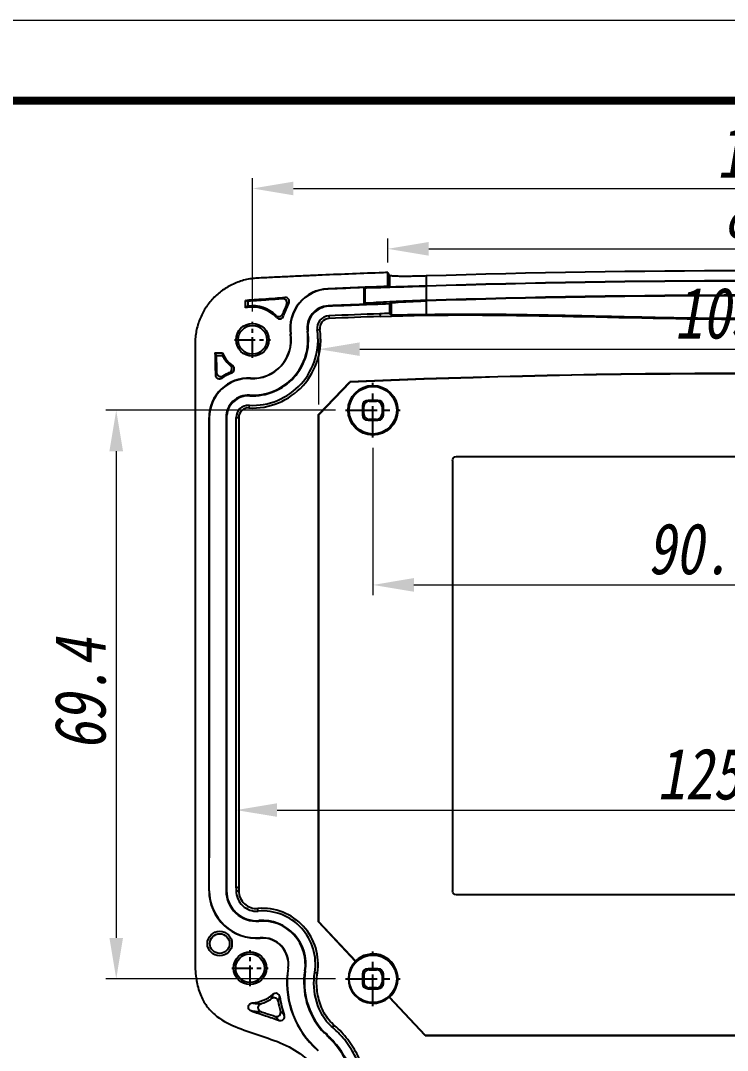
# Model space of a CAD drawing. Header units: millimetres. Extents: x 4697 to 5264, y 321 to 714.
# Drawn here: x 5091.3 to 5177.6, y 588.6 to 714.3 of the extents above; entities that cross this region are included whole.
import ezdxf
from ezdxf.enums import TextEntityAlignment as Align

# ---------------------------------------------------------------- set-up
doc = ezdxf.new("R2010")
doc.units = ezdxf.units.MM
doc.linetypes.add('CENTER', pattern=[50.8, 31.75, -6.35, 6.35, -6.35])
doc.layers.add('06___PRT_ALL_SURFS', color=7, linetype='Continuous')
doc.layers.add('dim', color=82, linetype='Continuous', lineweight=9)
doc.layers.add('from', color=7, linetype='Continuous', lineweight=13)
doc.styles.add('wuwei', font='SimSun.ttf', dxfattribs={"width": 0.8, "oblique": 10})
doc.styles.add('宋体', font='SimSun.ttf')
doc.dimstyles.new('wuwei', dxfattribs={"dimscale": 2.5, "dimtxt": 2.5, "dimasz": 1.5, "dimexe": 0.3, "dimexo": 0.3, "dimgap": 0.5, "dimtad": 1, "dimdsep": 46, "dimtxsty": 'wuwei', "dimcen": 0, "dimclrd": 42, "dimclre": 82, "dimclrt": 82, "dimazin": 2, "dimtfac": 1, "dimtofl": 0, "dimtmove": 0, "dimatfit": 3, "dimfxl": 0, "dimlwd": 5, "dimlwe": 5, "dimarcsym": 0})

# ---------------------------------------------------------------- blocks, each defined once
blk = doc.blocks.new('*D29')
at = {"layer": 'Defpoints', "color": 0}
for p in [(5239.61, 693.79), (5119.61, 677.51), (5239.61, 677.51)]:
    blk.add_point(p, dxfattribs=at)
at = {"layer": 'dim', "color": 82, "lineweight": 5}
for p, q in [((5119.61, 678.76), (5119.61, 695.04)), ((5239.61, 678.76), (5239.61, 695.04))]:
    blk.add_line(p, q, dxfattribs=at)
at = {"layer": 'dim', "color": 42, "lineweight": 5}
blk.add_line((5124.61, 693.79), (5234.61, 693.79), dxfattribs=at)
at = {"layer": 'dim', "color": 42}
for points in [[(5124.61, 694.62), (5124.61, 692.95), (5119.61, 693.79)], [(5234.61, 694.62), (5234.61, 692.95), (5239.61, 693.79)]]:
    blk.add_solid(points, dxfattribs=at)
at = {"layer": 'dim', "color": 82, "insert": (5181.39, 698.16), "char_height": 6.25, "attachment_point": 5, "style": 'wuwei'}
blk.add_mtext('120', dxfattribs=at)
blk = doc.blocks.new('*D27')
at = {"layer": 'Defpoints', "color": 0}
for p in [(5231.51, 674.17), (5127.7, 666.15), (5231.51, 666.15)]:
    blk.add_point(p, dxfattribs=at)
at = {"layer": 'dim', "color": 82, "lineweight": 5}
for p, q in [((5127.7, 667.4), (5127.7, 675.42)), ((5231.51, 667.4), (5231.51, 675.42))]:
    blk.add_line(p, q, dxfattribs=at)
at = {"layer": 'dim', "color": 42, "lineweight": 5}
blk.add_line((5132.7, 674.17), (5226.51, 674.17), dxfattribs=at)
at = {"layer": 'dim', "color": 42}
for points in [[(5132.7, 675), (5132.7, 673.34), (5127.7, 674.17)], [(5226.51, 675), (5226.51, 673.34), (5231.51, 674.17)]]:
    blk.add_solid(points, dxfattribs=at)
at = {"layer": 'dim', "color": 82, "insert": (5179.61, 678.54), "char_height": 6.25, "attachment_point": 5, "style": 'wuwei'}
blk.add_mtext('103.8', dxfattribs=at)
blk = doc.blocks.new('*D26')
at = {"layer": 'Defpoints', "color": 0}
for p in [(5223.1, 686.42), (5136.11, 683.52), (5223.1, 683.52)]:
    blk.add_point(p, dxfattribs=at)
at = {"layer": 'dim', "color": 82, "lineweight": 5}
for p, q in [((5136.11, 684.77), (5136.11, 687.66)), ((5223.1, 684.77), (5223.1, 687.66))]:
    blk.add_line(p, q, dxfattribs=at)
at = {"layer": 'dim', "color": 42, "lineweight": 5}
blk.add_line((5141.11, 686.42), (5218.1, 686.42), dxfattribs=at)
at = {"layer": 'dim', "color": 42}
for points in [[(5141.11, 687.25), (5141.11, 685.58), (5136.11, 686.42)], [(5218.1, 687.25), (5218.1, 685.58), (5223.1, 686.42)]]:
    blk.add_solid(points, dxfattribs=at)
at = {"layer": 'dim', "color": 82, "insert": (5180.61, 690.79), "char_height": 6.25, "attachment_point": 5, "style": 'wuwei'}
blk.add_mtext('87', dxfattribs=at)
blk = doc.blocks.new('*D25')
at = {"layer": 'Defpoints', "color": 0}
for p in [(5134.31, 663.38), (5224.91, 663.38), (5224.91, 645.39)]:
    blk.add_point(p, dxfattribs=at)
at = {"layer": 'dim', "color": 82, "lineweight": 5}
for p, q in [((5134.31, 662.13), (5134.31, 644.14)), ((5224.91, 662.13), (5224.91, 644.14))]:
    blk.add_line(p, q, dxfattribs=at)
at = {"layer": 'dim', "color": 42, "lineweight": 5}
blk.add_line((5139.31, 645.39), (5219.91, 645.39), dxfattribs=at)
at = {"layer": 'dim', "color": 42}
for points in [[(5139.31, 646.23), (5139.31, 644.56), (5134.31, 645.39)], [(5219.91, 646.23), (5219.91, 644.56), (5224.91, 645.39)]]:
    blk.add_solid(points, dxfattribs=at)
at = {"layer": 'dim', "color": 82, "insert": (5174.6, 649.77), "char_height": 6.25, "attachment_point": 5, "style": 'wuwei'}
blk.add_mtext('90.6', dxfattribs=at)
blk = doc.blocks.new('*D24')
at = {"layer": 'Defpoints', "color": 0}
for p in [(5130.97, 666.71), (5102.98, 597.31), (5130.97, 597.31)]:
    blk.add_point(p, dxfattribs=at)
at = {"layer": 'dim', "color": 82, "lineweight": 5}
for p, q in [((5129.72, 666.71), (5101.73, 666.71)), ((5129.72, 597.31), (5101.73, 597.31))]:
    blk.add_line(p, q, dxfattribs=at)
at = {"layer": 'dim', "color": 42, "lineweight": 5}
blk.add_line((5102.98, 661.71), (5102.98, 602.31), dxfattribs=at)
at = {"layer": 'dim', "color": 42}
for points in [[(5102.15, 661.71), (5103.81, 661.71), (5102.98, 666.71)], [(5102.15, 602.31), (5103.81, 602.31), (5102.98, 597.31)]]:
    blk.add_solid(points, dxfattribs=at)
at = {"layer": 'dim', "color": 82, "insert": (5098.61, 632.01), "char_height": 6.25, "attachment_point": 5, "rotation": 90, "style": 'wuwei'}
blk.add_mtext('69.4', dxfattribs=at)
blk = doc.blocks.new('*D40')
at = {"layer": 'Defpoints', "color": 0}
for p in [(5242.83, 617.91), (5242.83, 612.08), (5117.61, 608.4)]:
    blk.add_point(p, dxfattribs=at)
at = {"layer": 'dim', "color": 82, "lineweight": 5}
for p, q in [((5117.61, 609.65), (5117.61, 619.16)), ((5242.83, 613.33), (5242.83, 619.16))]:
    blk.add_line(p, q, dxfattribs=at)
at = {"layer": 'dim', "color": 42, "lineweight": 5}
blk.add_line((5122.61, 617.91), (5237.83, 617.91), dxfattribs=at)
at = {"layer": 'dim', "color": 42}
for points in [[(5122.61, 618.74), (5122.61, 617.08), (5117.61, 617.91)], [(5237.83, 618.74), (5237.83, 617.08), (5242.83, 617.91)]]:
    blk.add_solid(points, dxfattribs=at)
at = {"layer": 'dim', "color": 82, "insert": (5179.19, 622.28), "char_height": 6.25, "attachment_point": 5, "style": 'wuwei'}
blk.add_mtext('125.23', dxfattribs=at)
blk = doc.blocks.new('TK-D')
at = {"layer": 'from'}
blk.add_lwpolyline([(-594.5, -413.12), (594.5, -413.12), (594.5, 413.12), (-594.5, 413.12)], close=True, dxfattribs=at)
at = {"layer": 'from', "const_width": 2.05}
blk.add_lwpolyline([(-574.01, -392.63), (-574.01, 392.63), (574.01, 392.63), (574.01, -392.63), (-574.01, -392.63)], dxfattribs=at)
at = {"layer": 'from', "color": 6, "style": '宋体', "width": 0.7}
blk.add_attdef('70001', text='', height=8.32, dxfattribs=at).set_placement((430.84, -344.43), align=Align.MIDDLE)

msp = doc.modelspace()

# ---------------------------------------------------------------- linework, layer by layer
at = {"color": 7, "linetype": 'Continuous'}
for p, q in [((5136.318, 683.153), (5136.106, 683.523)), ((5136.106, 681.821), (5136.106, 683.523)), ((5136.318, 683.153), (5136.318, 681.758)), ((5140.817, 683.103), (5140.817, 681.874)), ((5136.318, 681.758), (5136.106, 681.821)), ((5118.741, 679.217), (5118.741, 680.112)), ((5119.038, 680.008), (5119.038, 679.421)), ((5115.026, 673.706), (5115.941, 673.706)), ((5115.026, 673.706), (5115.18, 673.41)), ((5115.18, 673.41), (5115.919, 673.41)), ((5127.665, 666.188), (5131.494, 670.184)), ((5131.532, 670.147), (5127.704, 666.152)), ((5131.532, 670.147), (5131.494, 670.184)), ((5133.72, 667.962), (5134.891, 667.962)), ((5133.861, 667.82), (5133.72, 667.962)), ((5133.861, 667.82), (5134.749, 667.82)), ((5134.749, 667.82), (5134.891, 667.962)), ((5133.197, 667.156), (5133.055, 667.297)), ((5133.055, 666.126), (5133.055, 667.297)), ((5133.197, 666.267), (5133.055, 666.126)), ((5133.197, 666.267), (5133.197, 667.156)), ((5135.414, 667.156), (5135.555, 667.297)), ((5135.414, 667.156), (5135.414, 666.267)), ((5135.414, 666.267), (5135.555, 666.126)), ((5135.555, 667.297), (5135.555, 666.126)), ((5127.704, 666.152), (5127.665, 666.188)), ((5127.665, 604.268), (5127.665, 666.188)), ((5127.704, 604.283), (5127.704, 666.152)), ((5133.861, 665.603), (5133.72, 665.462)), ((5134.891, 665.462), (5133.72, 665.462)), ((5134.749, 665.603), (5133.861, 665.603)), ((5134.749, 665.603), (5134.891, 665.462)), ((5144.005, 660.562), (5144.005, 608.061)), ((5144.505, 661.062), (5214.706, 661.062)), ((5114.336, 612.142), (5114.306, 612.108)), ((5114.306, 608.067), (5114.306, 612.061)), ((5114.336, 608.067), (5114.336, 612.091)), ((5117.929, 608.504), (5117.929, 608.066)), ((5114.336, 608.067), (5114.306, 608.067)), ((5116.38, 608.066), (5116.441, 608.066)), ((5117.606, 608.399), (5117.606, 608.061)), ((5117.606, 608.066), (5117.929, 608.066)), ((5214.706, 607.562), (5144.505, 607.562)), ((5120.3, 605.575), (5120.275, 605.896)), ((5120.396, 604.352), (5120.391, 604.413)), ((5127.665, 604.268), (5127.704, 604.283)), ((5132.195, 599.436), (5127.665, 604.268)), ((5127.704, 604.283), (5132.196, 599.491)), ((5120.555, 602.315), (5120.557, 602.285)), ((5123.977, 598.6), (5123.947, 598.605)), ((5132.196, 599.491), (5132.195, 599.436)), ((5133.72, 598.562), (5134.891, 598.562)), ((5133.72, 598.562), (5133.861, 598.42)), ((5133.861, 598.42), (5134.749, 598.42)), ((5134.749, 598.42), (5134.891, 598.562)), ((5125.995, 598.275), (5126.055, 598.265)), ((5127.205, 598.08), (5127.524, 598.028)), ((5133.055, 597.897), (5133.197, 597.756)), ((5133.055, 596.726), (5133.055, 597.897)), ((5133.197, 597.756), (5133.197, 596.867)), ((5135.414, 597.756), (5135.555, 597.897)), ((5135.414, 597.756), (5135.414, 596.867)), ((5135.555, 597.897), (5135.555, 596.726)), ((5133.055, 596.726), (5133.197, 596.867)), ((5133.72, 596.062), (5133.861, 596.203)), ((5134.891, 596.062), (5133.72, 596.062)), ((5134.749, 596.203), (5133.861, 596.203)), ((5134.749, 596.203), (5134.891, 596.062)), ((5135.414, 596.867), (5135.555, 596.726)), ((5136.288, 595.068), (5136.343, 595.066)), ((5140.662, 590.403), (5136.288, 595.068)), ((5136.343, 595.066), (5140.678, 590.441)), ((5128.039, 591.048), (5128.124, 591.043)), ((5129.261, 591.498), (5129.649, 591.588)), ((5140.662, 590.403), (5140.678, 590.441)), ((5140.662, 590.403), (5218.548, 590.403)), ((5140.678, 590.441), (5218.532, 590.441)), ((5127.041, 589.122), (5127.02, 589.101)), ((5127.634, 588.511), (5127.02, 589.101)), ((5127.662, 588.526), (5127.041, 589.122))]:
    msp.add_line(p, q, dxfattribs=at)
at = {"color": 1, "linetype": 'CENTER', "ltscale": 0.121309}
for p, q in [((5134.305, 663.376), (5134.305, 670.048)), ((5130.969, 666.712), (5137.641, 666.712)), ((5134.305, 593.976), (5134.305, 600.648)), ((5130.969, 597.312), (5137.641, 597.312))]:
    msp.add_line(p, q, dxfattribs=at)
at = {"color": 7, "linetype": 'Continuous'}
for points in [[(5133.055, 667.297), (5133.106, 667.552), (5133.25, 667.767), (5133.465, 667.911), (5133.72, 667.962)], [(5133.861, 667.82), (5133.606, 667.77), (5133.391, 667.626), (5133.247, 667.411), (5133.197, 667.156)], [(5135.414, 667.156), (5135.363, 667.411), (5135.219, 667.626), (5135.004, 667.77), (5134.749, 667.82)], [(5134.891, 667.962), (5135.145, 667.911), (5135.361, 667.767), (5135.505, 667.552), (5135.555, 667.297)], [(5133.197, 666.267), (5133.247, 666.013), (5133.391, 665.798), (5133.606, 665.654), (5133.861, 665.603)], [(5134.749, 665.603), (5135.004, 665.654), (5135.219, 665.798), (5135.363, 666.013), (5135.414, 666.267)], [(5133.72, 665.462), (5133.465, 665.512), (5133.25, 665.656), (5133.106, 665.872), (5133.055, 666.126)], [(5135.555, 666.126), (5135.505, 665.872), (5135.361, 665.656), (5135.145, 665.512), (5134.891, 665.462)], [(5144.005, 660.562), (5144.043, 660.754), (5144.151, 660.916), (5144.313, 661.024), (5144.505, 661.062)], [(5144.505, 607.562), (5144.313, 607.6), (5144.151, 607.708), (5144.043, 607.87), (5144.005, 608.061)], [(5133.055, 597.897), (5133.106, 598.152), (5133.25, 598.367), (5133.465, 598.511), (5133.72, 598.562)], [(5133.861, 598.42), (5133.606, 598.37), (5133.391, 598.226), (5133.247, 598.011), (5133.197, 597.756)], [(5135.414, 597.756), (5135.363, 598.011), (5135.219, 598.226), (5135.004, 598.37), (5134.749, 598.42)], [(5134.891, 598.562), (5135.145, 598.511), (5135.361, 598.367), (5135.505, 598.152), (5135.555, 597.897)], [(5133.72, 596.062), (5133.465, 596.112), (5133.25, 596.256), (5133.106, 596.472), (5133.055, 596.726)], [(5133.197, 596.867), (5133.247, 596.613), (5133.391, 596.398), (5133.606, 596.254), (5133.861, 596.203)], [(5134.749, 596.203), (5135.004, 596.254), (5135.219, 596.398), (5135.363, 596.613), (5135.414, 596.867)], [(5135.555, 596.726), (5135.505, 596.472), (5135.361, 596.256), (5135.145, 596.112), (5134.891, 596.062)]]:
    msp.add_lwpolyline(points, dxfattribs=at)
for centre, radius in [((5134.305, 666.712), 3.033), ((5134.305, 666.712), 2.9), ((5115.605, 601.612), 1.5), ((5115.605, 601.612), 1.203), ((5134.305, 597.312), 2.9)]:
    msp.add_circle(centre, radius, dxfattribs=at)
for centre, radius, start, end in [((5179.605, -515.69), 1199.42, 88.146769, 91.853231), ((5180.24, -531.947), 1214.571, 92.082446, 92.427638), ((5179.603, -515.878), 1198.354, 88.145004, 91.854996), ((5179.608, -515.878), 1198.38, 88.145045, 91.854955), ((5131.073, 668.187), 14.404, 121.43049, 122.67914), ((5123.33, 679.813), 0.5, 331.50946, 93.86059), ((5123.596, 679.979), 0.5, 329.02917, 93.84716), ((5179.605, -515.756), 1196.447, 88.14214, 91.85786), ((5179.606, -515.756), 1196.502, 88.142227, 91.857773), ((5119.605, 675.312), 4, 42.71946, 102.47065), ((5119.605, 675.312), 4.148, 45.91048, 97.85612), ((5128.983, 676.744), 5.933, 151.5078, 162.76109), ((5128.989, 676.741), 5.791, 149.02228, 165.04878), ((5130.727, 667.854), 13.63, 119.45791, 120.69763), ((5122.839, 678.65), 0.5, 225.90757, 342.75404), ((5085.615, 670.889), 37.612, 10.93772, 11.35061), ((5122.911, 678.364), 0.5, 222.71569, 345.0381), ((5093.085, 669.588), 31.519, 15.92351, 16.42834), ((6016.732, 691.946), 901.891, 181.158833, 181.328452), ((5119.605, 675.312), 4.148, 207.29005, 229.70873), ((5119.605, 675.312), 4, 203.6605, 232.89989), ((5128.091, 664.3), 14.649, 151.42854, 152.61685), ((5115.726, 671.316), 0.5, 181.25347, 301.62354), ((5119.098, 665.84), 5.931, 112.85921, 121.62219), ((5116.599, 671.766), 0.5, 292.86357, 49.71166), ((5122.694, 702.205), 31.458, 259.18877, 259.69459), ((5120.683, 709.606), 37.646, 264.26772, 264.68026), ((5116.891, 671.723), 0.5, 290.57876, 52.90366), ((5115.583, 671.048), 0.5, 181.24578, 304.00473), ((5119.1, 665.835), 5.788, 110.56987, 124.00824), ((5128.369, 664.709), 13.839, 153.4692, 154.65297), ((5179.605, -455.688), 1126.9, 87.553096, 92.446904), ((5179.605, -455.688), 1126.862, 87.554974, 92.445026), ((5121.107, 612.108), 6.802, 179.99615, 180.39515), ((5121.188, 612.138), 6.852, 179.96771, 180.39228), ((5120.805, 599.112), 9.823, 107.02724, 109.00808), ((5120.106, 608.067), 5.8, 180, 274.46559), ((5120.106, 608.067), 5.769, 180, 274.46559), ((5120.106, 608.067), 3.726, 180.01327, 274.46559), ((5120.106, 608.067), 3.665, 180.04642, 274.46559), ((5120.106, 608.067), 2.5, 180.12894, 274.46559), ((5120.106, 608.067), 2.177, 180.03208, 274.46559), ((5120.805, 599.112), 6.805, 350.83957, 94.46559), ((5120.805, 599.112), 6.482, 350.83953, 94.46559), ((5120.805, 599.112), 5.317, 350.83947, 94.46559), ((5120.805, 599.112), 5.256, 350.83947, 94.46559), ((5120.805, 599.112), 3.213, 350.83947, 94.46559), ((5120.805, 599.112), 3.183, 350.83947, 94.46559), ((5134.305, 597.312), 3.033, 312.22415, 134.07311), ((5134.78, 596.858), 10.973, 170.83947, 224.98873), ((5134.78, 596.858), 10.942, 170.83947, 224.98873), ((5134.305, 597.312), 2.994, 134.81997, 311.4773), ((5134.78, 596.858), 8.899, 170.83947, 220.75706), ((5134.78, 596.858), 8.838, 170.83947, 221.14183), ((5119.305, 598.612), 4.25, 273.61415, 311.29798), ((5119.305, 598.612), 4.547, 286.96449, 305.42327), ((5105.565, 600.613), 17.342, 340.78967, 342.57211), ((5122.23, 594.499), 0.5, 10.63451, 125.43397), ((5122.44, 595.043), 0.5, 8.35113, 131.31384), ((5106.615, 601.441), 17.502, 336.96225, 338.81501), ((5134.78, 596.858), 11.973, 188.367, 199.43165), ((5120.777, 593.785), 0.5, 106.90611, 251.75593), ((5122.548, 593.192), 0.5, 250.7135, 16.70068), ((5134.78, 596.858), 12.27, 190.64522, 196.68211), ((5153.932, 623.865), 43.442, 224.64971, 225.51086), ((5156.796, 625.291), 47.383, 223.42458, 224.23068), ((5123.018, 592.708), 0.5, 249.719, 19.45456), ((5129.554, 592.354), 2, 220.75728, 233.33112), ((5129.631, 592.359), 2, 221.14194, 233.4797), ((5127.56, 622.823), 32.084, 271.42842, 271.5723), ((5127.165, 589.145), 2, 38.47323, 53.33131), ((5127.25, 589.144), 2, 38.61638, 53.47976), ((5128.333, 602.623), 12.24, 271.86596, 272.24809), ((5132.411, 593.314), 4.7, 218.47307, 225.05284), ((5132.485, 593.326), 4.7, 218.61626, 224.88486)]:
    msp.add_arc(centre, radius, start, end, dxfattribs=at)
for centre, major_axis, start_param, end_param in [((5122.559, 675.312), (5.909, 0), 2.2092118, 2.2733161), ((5119.605, 673.18), (0, 4.263), 1.4470748, 1.5169712)]:
    msp.add_ellipse(centre, major_axis=major_axis, ratio=0.8660474, start_param=start_param, end_param=end_param, dxfattribs=at)
for points, start_tangent, end_tangent in [([(5136.106, 683.523), (5135.05, 683.484), (5131.339, 683.341), (5127.629, 683.186), (5125.774, 683.104), (5123.919, 683.019), (5122.064, 682.931), (5121.136, 682.886), (5120.21, 682.841), (5119.453, 682.767), (5118.705, 682.622), (5117.272, 682.123), (5115.957, 681.361), (5114.81, 680.366), (5113.872, 679.171), (5113.177, 677.82), (5112.75, 676.364), (5112.641, 675.61), (5112.605, 674.85), (5112.605, 673.671), (5112.605, 672.49), (5112.605, 670.129), (5112.605, 667.769), (5112.605, 665.408), (5112.605, 660.687), (5112.605, 655.966), (5112.605, 651.245), (5112.605, 646.524), (5112.605, 637.081), (5112.605, 627.639), (5112.605, 618.196), (5112.605, 613.475), (5112.605, 608.754), (5112.605, 604.033), (5112.605, 601.672), (5112.605, 600.492), (5112.605, 599.312), (5112.644, 598.215), (5112.775, 597.125), (5113.256, 595.381), (5114.009, 594.01), (5114.993, 592.945), (5117.487, 591.475), (5120.414, 590.434), (5123.365, 589.331), (5125.994, 587.717), (5127.057, 586.59), (5127.882, 585.18), (5128.442, 583.287), (5128.567, 582.3), (5128.605, 581.311), (5128.605, 580.075), (5128.605, 578.839), (5128.605, 576.366), (5128.605, 573.893), (5128.605, 571.42), (5128.605, 568.947), (5128.605, 566.474), (5128.605, 564.001), (5128.605, 562.764), (5128.605, 561.529), (5128.623, 560.995), (5128.676, 560.465), (5128.765, 559.939), (5128.888, 559.42), (5129.138, 558.44), (5129.356, 557.451), (5129.692, 555.456), (5129.961, 551.42), (5129.894, 549.398), (5129.692, 547.384), (5129.356, 545.389), (5129.138, 544.4), (5128.888, 543.42), (5128.765, 542.902), (5128.676, 542.375), (5128.605, 541.312), (5128.676, 540.249), (5128.765, 539.722), (5128.888, 539.203), (5129.138, 538.223), (5129.356, 537.235), (5129.692, 535.239), (5129.894, 533.226), (5129.961, 531.203), (5129.894, 529.181), (5129.692, 527.167), (5129.356, 525.172), (5129.138, 524.184), (5128.888, 523.203), (5128.765, 522.685), (5128.676, 522.158), (5128.605, 521.095), (5128.676, 520.032), (5128.765, 519.505), (5128.888, 518.987), (5129.138, 518.006), (5129.356, 517.018), (5129.692, 515.023), (5129.894, 513.009), (5129.961, 510.987), (5129.894, 508.964), (5129.692, 506.951), (5129.356, 504.955), (5129.138, 503.967), (5128.888, 502.987), (5128.765, 502.468), (5128.676, 501.941), (5128.605, 500.878), (5128.676, 499.816), (5128.765, 499.289), (5128.888, 498.77), (5129.138, 497.79), (5129.356, 496.801), (5129.692, 494.806), (5129.894, 492.792), (5129.961, 490.77), (5129.692, 486.734), (5129.356, 484.739), (5129.138, 483.75), (5128.888, 482.77), (5128.765, 482.251), (5128.676, 481.725), (5128.623, 481.195), (5128.605, 480.661), (5128.605, 479.578), (5128.605, 478.493), (5128.605, 476.324), (5128.605, 471.987), (5128.605, 469.818), (5128.605, 467.649), (5128.605, 466.565), (5128.605, 465.48), (5128.605, 464.396), (5128.605, 463.854), (5128.605, 463.583), (5128.605, 463.312), (5128.607, 463.101), (5128.611, 462.892), (5128.629, 462.48), (5128.7, 461.674), (5128.818, 460.894), (5128.98, 460.139), (5129.435, 458.703), (5130.057, 457.362), (5131.767, 454.956), (5134.039, 452.894), (5136.803, 451.149), (5139.989, 449.694), (5147.345, 447.551), (5153.106, 446.556)], (-0.9993428, -0.0362491), (0.9907819, -0.135467)), ([(5140.817, 683.103), (5139.953, 683.079), (5139.122, 683.062), (5138.354, 683.055), (5137.677, 683.057), (5137.116, 683.068), (5136.694, 683.088), (5136.424, 683.117), (5136.318, 683.153)], (-0.999477, -0.0323392), (-0.4980132, 0.8671694)), ([(5140.817, 681.874), (5139.953, 681.846), (5139.122, 681.821), (5138.353, 681.798), (5137.677, 681.779), (5137.116, 681.765), (5136.694, 681.757), (5136.424, 681.754), (5136.318, 681.758)], (-0.9994759, -0.0323705), (-0.95853, 0.2849918)), ([(5118.741, 680.112), (5118.83, 680.128), (5119.306, 680.184), (5120.041, 680.236), (5120.829, 680.291), (5122.376, 680.398), (5123.562, 680.478)], (0.983092, 0.1831126), (0.9977517, 0.0670189)), ([(5119.038, 680.008), (5118.94, 680.044), (5118.841, 680.079), (5118.741, 680.112)], (-0.9342985, 0.3564917), (-0.9517966, 0.3067299)), ([(5123.296, 680.311), (5122.386, 680.25), (5120.839, 680.143), (5120.051, 680.088), (5119.318, 680.036), (5119.038, 680.008)], (-0.9977354, -0.0672612), (-0.9926281, -0.1211999)), ([(5135.17, 678.161), (5179.605, 677.836)], (0.9993074, 0.0372118), (1, 0)), ([(5140.817, 678.415), (5144.915, 678.45), (5149.028, 678.438), (5153.14, 678.39), (5157.237, 678.316), (5161.321, 678.228), (5165.485, 678.135), (5169.843, 678.046), (5174.51, 677.975), (5179.605, 677.944)], (0.9998847, 0.0151825), (1, 0)), ([(5115.18, 673.41), (5115.221, 671.518), (5115.226, 671.305)], (0.0205963, -0.9997879), (0.0219366, -0.9997594)), ([(5114.306, 612.108), (5114.306, 614.589), (5114.306, 620.083), (5114.306, 625.577), (5114.306, 636.565), (5114.306, 647.552), (5114.306, 658.54), (5114.306, 661.287), (5114.306, 664.034), (5114.306, 665.825)], (0.0000628, 1), (-0.000028, 1)), ([(5114.336, 665.793), (5114.336, 648.302), (5114.336, 630.418), (5114.336, 612.142)], (0.0000307, -1), (-0.0000641, -1)), ([(5116.38, 665.853), (5116.38, 647.141), (5116.38, 627.9), (5116.38, 608.066)], (0.0000252, -1), (0.0002317, -1)), ([(5116.441, 665.788), (5116.441, 647.087), (5116.441, 627.867), (5116.441, 608.064)], (0.0000309, -1), (0.0002317, -1)), ([(5117.605, 608.399), (5117.606, 612.108), (5117.606, 624.571), (5117.606, 636.174), (5117.606, 646.918), (5117.606, 656.801), (5117.606, 665.825)], (0.0001147, 1), (-0.0000277, 1)), ([(5117.929, 665.825), (5117.929, 656.801), (5117.929, 646.918), (5117.929, 636.174), (5117.929, 624.571), (5117.929, 612.108), (5117.928, 608.504)], (0.0000277, -1), (-0.000113, -1)), ([(5114.306, 612.057), (5114.317, 612.072), (5114.336, 612.091)], (0.7123105, 0.7018644), (0.7127863, 0.7013813)), ([(5129.261, 591.498), (5127.205, 598.08)], (-0.7607974, 0.6489895), (0.1592019, 0.987246)), ([(5129.658, 591.59), (5128.933, 592.29), (5128.36, 593.129), (5127.937, 594.047), (5127.647, 595.011), (5127.48, 596.001), (5127.435, 597.009), (5127.524, 598.028)], (-0.7972121, 0.6036993), (0.1592011, 0.9872462)), ([(5119.436, 593.401), (5119.247, 593.522), (5119.129, 593.715), (5119.108, 593.94), (5119.19, 594.151), (5119.356, 594.305), (5119.573, 594.37)], (-0.941547, 0.3368817), (0.9980107, 0.0630452)), ([(5119.436, 593.401), (5121.195, 592.808), (5122.845, 592.24)], (0.9415503, -0.3368723), (0.9381425, -0.3462495)), ([(5119.436, 593.401), (5119.673, 593.37), (5119.909, 593.346), (5120.145, 593.328), (5120.381, 593.316), (5120.621, 593.31)], (0.989663, -0.1434127), (0.9999187, -0.0127529)), ([(5119.573, 594.37), (5119.782, 594.338), (5119.992, 594.312), (5120.203, 594.291), (5120.416, 594.275), (5120.632, 594.263)], (0.9866772, -0.1626902), (0.9990726, -0.0430568)), ([(5120.621, 593.31), (5121.288, 593.09), (5122.383, 592.72)], (0.9494115, -0.3140346), (0.9439858, -0.3299861)), ([(5133.596, 470.376), (5133.606, 475.474), (5133.606, 476.131), (5133.606, 476.723), (5133.606, 477.256), (5133.606, 477.735), (5133.606, 478.164), (5133.606, 478.548), (5133.606, 478.894), (5133.606, 479.213), (5133.606, 479.517), (5133.605, 479.816), (5133.604, 480.115), (5133.604, 480.405), (5133.607, 480.675), (5133.613, 480.869), (5133.629, 481.028), (5133.651, 481.186), (5133.687, 481.348), (5133.744, 481.573), (5133.808, 481.82), (5133.872, 482.068), (5133.936, 482.32), (5134.001, 482.583), (5134.068, 482.866), (5134.138, 483.176), (5134.212, 483.521), (5134.289, 483.906), (5134.371, 484.336), (5134.456, 484.814), (5134.542, 485.338), (5134.625, 485.901), (5134.703, 486.502), (5134.776, 487.144), (5134.841, 487.839), (5134.896, 488.608), (5134.938, 489.473), (5134.96, 490.434), (5134.955, 491.443), (5134.923, 492.429), (5134.868, 493.347), (5134.797, 494.182), (5134.717, 494.929), (5134.632, 495.587), (5134.547, 496.167), (5134.463, 496.683), (5134.382, 497.147), (5134.303, 497.567), (5134.228, 497.942), (5134.158, 498.272), (5134.093, 498.564), (5134.03, 498.832), (5133.969, 499.088), (5133.905, 499.34), (5133.841, 499.592), (5133.778, 499.835), (5133.716, 500.075), (5133.668, 500.27), (5133.639, 500.433), (5133.615, 500.649), (5133.605, 500.881), (5133.617, 501.137), (5133.648, 501.379), (5133.705, 501.637), (5133.792, 501.977), (5133.886, 502.341), (5133.979, 502.711), (5134.069, 503.087), (5134.155, 503.469), (5134.24, 503.873), (5134.327, 504.319), (5134.42, 504.824), (5134.515, 505.385), (5134.606, 505.984), (5134.69, 506.607), (5134.764, 507.251), (5134.829, 507.925), (5134.885, 508.653), (5134.929, 509.46), (5134.956, 510.361), (5134.96, 511.33), (5134.936, 512.327), (5134.886, 513.304), (5134.815, 514.209), (5134.733, 515.004), (5134.646, 515.7), (5134.557, 516.32), (5134.466, 516.882), (5134.377, 517.386), (5134.294, 517.83), (5134.214, 518.223), (5134.137, 518.587), (5134.056, 518.941), (5133.971, 519.295), (5133.882, 519.647), (5133.794, 519.988), (5133.715, 520.296), (5133.662, 520.519), (5133.636, 520.668), (5133.617, 520.841), (5133.607, 520.995), (5133.605, 521.131), (5133.61, 521.254), (5133.618, 521.366), (5133.63, 521.472), (5133.644, 521.574), (5133.658, 521.655), (5133.676, 521.737), (5133.706, 521.856), (5133.739, 521.989), (5133.774, 522.127), (5133.812, 522.272), (5133.852, 522.429), (5133.895, 522.601), (5133.944, 522.793), (5133.996, 523.006), (5134.053, 523.242), (5134.114, 523.503), (5134.178, 523.79), (5134.243, 524.102), (5134.311, 524.443), (5134.38, 524.817), (5134.452, 525.227), (5134.527, 525.678), (5134.602, 526.173), (5134.676, 526.714), (5134.746, 527.301), (5134.812, 527.946), (5134.871, 528.672), (5134.921, 529.5), (5134.953, 530.426), (5134.961, 531.404), (5134.942, 532.382), (5134.898, 533.322), (5134.835, 534.193), (5134.76, 534.971), (5134.68, 535.656), (5134.598, 536.262), (5134.515, 536.802), (5134.433, 537.292), (5134.353, 537.736), (5134.276, 538.135), (5134.204, 538.489), (5134.137, 538.803), (5134.073, 539.087), (5134.01, 539.352), (5133.947, 539.607), (5133.884, 539.856), (5133.82, 540.102), (5133.758, 540.341), (5133.7, 540.571), (5133.659, 540.75), (5133.633, 540.914), (5133.612, 541.131), (5133.606, 541.358), (5133.62, 541.597), (5133.647, 541.808), (5133.689, 542.006), (5133.756, 542.271), (5133.829, 542.556), (5133.902, 542.843), (5133.974, 543.133), (5134.045, 543.427), (5134.117, 543.735), (5134.191, 544.07), (5134.269, 544.448), (5134.351, 544.872), (5134.434, 545.333), (5134.515, 545.82), (5134.593, 546.332), (5134.667, 546.867), (5134.737, 547.436), (5134.801, 548.051), (5134.859, 548.727), (5134.908, 549.479), (5134.944, 550.312), (5134.961, 551.224), (5134.953, 552.209), (5134.916, 553.227), (5134.852, 554.208), (5134.77, 555.098), (5134.678, 555.892), (5134.58, 556.6), (5134.479, 557.238), (5134.379, 557.811), (5134.282, 558.322), (5134.188, 558.779), (5134.099, 559.185), (5134.014, 559.551), (5133.93, 559.894), (5133.847, 560.223), (5133.766, 560.536), (5133.692, 560.827), (5133.639, 561.05), (5133.619, 561.177), (5133.611, 561.359), (5133.605, 561.628), (5133.603, 561.898), (5133.603, 562.172), (5133.605, 562.454), (5133.606, 562.745), (5133.606, 563.033), (5133.606, 563.321), (5133.606, 563.621), (5133.606, 563.946), (5133.606, 564.31), (5133.605, 564.716), (5133.605, 565.164), (5133.606, 565.655), (5133.606, 566.192), (5133.606, 566.775), (5133.606, 567.406), (5133.606, 568.096), (5133.606, 568.866), (5133.606, 569.741), (5133.606, 570.725), (5133.606, 571.806), (5133.606, 572.966), (5133.606, 574.185), (5133.606, 575.44), (5133.606, 576.708), (5133.606, 577.961), (5133.606, 579.164), (5133.607, 580.284), (5133.608, 581.335), (5133.573, 582.348), (5133.488, 583.317), (5133.346, 584.275), (5133.135, 585.233), (5132.853, 586.178), (5132.501, 587.096), (5132.072, 587.995), (5131.539, 588.902), (5130.857, 589.85), (5129.967, 590.845), (5129.261, 591.498)], (0.004704, 0.9999889), (-0.7607974, 0.6489895)), ([(5133.93, 580.312), (5133.829, 583.176), (5133.338, 585.714), (5132.465, 587.939), (5131.232, 589.894), (5129.658, 591.59)], (0.0048717, 0.9999881), (-0.7483293, 0.6633274)), ([(5132.38, 475.474), (5132.379, 477.244), (5132.38, 479.021), (5132.378, 479.915), (5132.381, 480.706), (5132.391, 480.975), (5132.413, 481.192), (5132.43, 481.316), (5132.447, 481.419), (5132.498, 481.649), (5132.708, 482.467), (5132.941, 483.443), (5133.311, 485.406), (5133.567, 487.38), (5133.707, 489.367), (5133.731, 491.357), (5133.638, 493.348), (5133.43, 495.329), (5133.282, 496.311), (5133.108, 497.287), (5132.902, 498.271), (5132.664, 499.244), (5132.475, 499.991), (5132.436, 500.192), (5132.404, 500.428), (5132.379, 500.9), (5132.408, 501.366), (5132.44, 501.593), (5132.487, 501.818), (5132.569, 502.145), (5132.683, 502.586), (5132.92, 503.563), (5133.122, 504.546), (5133.295, 505.524), (5133.44, 506.506), (5133.644, 508.49), (5133.732, 510.478), (5133.704, 512.467), (5133.559, 514.455), (5133.299, 516.428), (5132.924, 518.389), (5132.689, 519.365), (5132.574, 519.809), (5132.489, 520.148), (5132.442, 520.371), (5132.41, 520.595), (5132.388, 520.835), (5132.379, 521.068), (5132.384, 521.298), (5132.403, 521.534), (5132.434, 521.77), (5132.472, 521.973), (5132.551, 522.292), (5132.659, 522.715), (5132.896, 523.676), (5133.279, 525.642), (5133.546, 527.61), (5133.698, 529.599), (5133.734, 531.589), (5133.653, 533.58), (5133.456, 535.564), (5133.315, 536.545), (5133.145, 537.522), (5132.946, 538.51), (5132.711, 539.493), (5132.503, 540.304), (5132.416, 540.76), (5132.392, 541.003), (5132.38, 541.238), (5132.398, 541.701), (5132.427, 541.942), (5132.463, 542.146), (5132.53, 542.428), (5132.638, 542.845), (5132.872, 543.794), (5133.085, 544.78), (5133.262, 545.759), (5133.413, 546.74), (5133.629, 548.721), (5133.728, 550.71), (5133.712, 552.699), (5133.579, 554.687), (5133.33, 556.665), (5133.163, 557.642), (5132.969, 558.616), (5132.738, 559.609), (5132.523, 560.447), (5132.451, 560.744), (5132.412, 560.951), (5132.393, 561.141), (5132.383, 561.4), (5132.377, 562.17), (5132.38, 563.054), (5132.379, 564.839), (5132.38, 566.606), (5132.38, 568.379), (5132.38, 570.15), (5132.38, 571.922), (5132.38, 573.692), (5132.38, 575.46), (5132.38, 577.242), (5132.38, 579.011), (5132.383, 580.773), (5132.372, 581.778), (5132.297, 582.922), (5132.122, 584.145), (5131.821, 585.382), (5130.759, 587.832), (5129.091, 589.987)], (-0.0002432, 1), (-0.7077605, 0.7064524)), ([(5132.441, 475.474), (5132.44, 477.244), (5132.441, 479.022), (5132.44, 479.916), (5132.442, 480.705), (5132.452, 480.971), (5132.474, 481.185), (5132.491, 481.307), (5132.507, 481.408), (5132.558, 481.635), (5132.767, 482.452), (5133.001, 483.43), (5133.371, 485.397), (5133.628, 487.374), (5133.768, 489.365), (5133.792, 491.358), (5133.699, 493.352), (5133.49, 495.337), (5133.342, 496.321), (5133.168, 497.299), (5132.962, 498.285), (5132.724, 499.259), (5132.534, 500.005), (5132.496, 500.201), (5132.465, 500.435), (5132.44, 500.899), (5132.469, 501.359), (5132.5, 501.582), (5132.546, 501.804), (5132.628, 502.13), (5132.742, 502.571), (5132.979, 503.549), (5133.182, 504.534), (5133.355, 505.514), (5133.501, 506.498), (5133.705, 508.485), (5133.793, 510.478), (5133.765, 512.47), (5133.62, 514.461), (5133.359, 516.438), (5132.984, 518.403), (5132.748, 519.38), (5132.633, 519.824), (5132.548, 520.162), (5132.502, 520.382), (5132.471, 520.602), (5132.449, 520.839), (5132.44, 521.068), (5132.445, 521.295), (5132.464, 521.527), (5132.494, 521.761), (5132.532, 521.959), (5132.61, 522.277), (5132.719, 522.7), (5132.955, 523.663), (5133.339, 525.632), (5133.607, 527.603), (5133.759, 529.596), (5133.795, 531.589), (5133.714, 533.584), (5133.517, 535.572), (5133.375, 536.554), (5133.205, 537.533), (5133.005, 538.523), (5132.77, 539.509), (5132.562, 540.319), (5132.477, 540.768), (5132.453, 541.007), (5132.441, 541.24), (5132.459, 541.696), (5132.487, 541.934), (5132.523, 542.134), (5132.59, 542.413), (5132.697, 542.83), (5132.931, 543.78), (5133.145, 544.768), (5133.323, 545.749), (5133.474, 546.731), (5133.69, 548.717), (5133.789, 550.709), (5133.773, 552.702), (5133.64, 554.693), (5133.39, 556.674), (5133.223, 557.653), (5133.029, 558.629), (5132.797, 559.624), (5132.583, 560.462), (5132.511, 560.757), (5132.472, 560.96), (5132.453, 561.145), (5132.444, 561.401), (5132.438, 562.17), (5132.441, 563.054), (5132.44, 564.839), (5132.441, 566.606), (5132.441, 568.379), (5132.441, 570.15), (5132.441, 571.922), (5132.441, 573.692), (5132.441, 575.46), (5132.441, 577.242), (5132.441, 579.011), (5132.444, 580.773), (5132.433, 581.78), (5132.358, 582.928), (5132.182, 584.157), (5131.879, 585.399), (5130.812, 587.863), (5129.155, 590.009)], (-0.0002427, 1), (-0.7056883, 0.7085224))]:
    msp.add_spline(points, degree=3, dxfattribs=dict(at, start_tangent=start_tangent, end_tangent=end_tangent))
at = {"layer": '06___PRT_ALL_SURFS', "color": 7, "linetype": 'Continuous'}
for p, q in [((5128.829, 681.504), (5128.794, 681.533)), ((5133.196, 681.681), (5133.319, 681.645)), ((5133.196, 681.681), (5133.196, 679.637)), ((5133.319, 681.645), (5133.319, 679.723)), ((5140.817, 681.848), (5140.817, 680.118)), ((5133.319, 679.723), (5133.196, 679.637)), ((5136.306, 679.692), (5136.518, 679.841)), ((5136.306, 679.692), (5136.306, 678.524)), ((5136.518, 679.841), (5136.518, 678.389)), ((5140.817, 680.062), (5140.817, 678.415)), ((5128.934, 678.236), (5128.947, 677.914)), ((5135.158, 678.484), (5135.17, 678.161)), ((5136.306, 678.524), (5136.518, 678.389)), ((5126.367, 676.31), (5126.299, 676.349)), ((5127.515, 676.513), (5127.834, 676.561)), ((5124.285, 676.005), (5124.252, 676.017)), ((5119.372, 670.587), (5119.358, 670.618)), ((5119.272, 668.485), (5119.229, 668.548)), ((5119.184, 667.323), (5119.167, 667)), ((5114.336, 665.793), (5114.306, 665.825)), ((5117.606, 665.825), (5117.929, 665.825)), ((5129.155, 590.009), (5129.091, 589.987))]:
    msp.add_line(p, q, dxfattribs=at)
at = {"layer": '06___PRT_ALL_SURFS', "color": 1, "linetype": 'CENTER', "ltscale": 0.08}
for p, q in [((5119.605, 673.112), (5119.605, 677.512)), ((5117.405, 675.312), (5121.805, 675.312)), ((5119.305, 596.412), (5119.305, 600.812)), ((5117.105, 598.612), (5121.505, 598.612))]:
    msp.add_line(p, q, dxfattribs=at)
at = {"layer": '06___PRT_ALL_SURFS', "color": 7, "linetype": 'Continuous'}
for centre, radius in [((5119.605, 675.312), 2), ((5119.605, 675.312), 1.75), ((5119.305, 598.612), 2), ((5119.305, 598.612), 1.75)]:
    msp.add_circle(centre, radius, dxfattribs=at)
for centre, radius, start, end in [((5128.997, 676.738), 4.8, 92.42785, 188.63506), ((5129.033, 676.709), 4.8, 92.42614, 188.43041), ((5180.37, -535.087), 1217.682, 92.220214, 92.425865), ((5128.967, 676.763), 2.699, 92.42604, 188.81606), ((5129.037, 676.705), 2.699, 92.42267, 188.40566), ((5180.307, -533.524), 1214.075, 92.223865, 92.429039), ((5112.81, 659.868), 25.322, 50.48174, 50.68896), ((5180.066, -527.521), 1208.006, 92.076005, 92.426437), ((5128.997, 676.738), 1.499, 92.41952, 188.64519), ((5128.998, 676.737), 1.178, 92.4708, 188.59449), ((5180.253, -532.182), 1211.506, 92.133169, 92.42778), ((5180.253, -532.182), 1211.183, 92.133169, 92.42778), ((5143.915, 443.201), 235.446, 91.85211, 92.13159), ((5119.605, 675.312), 8.323, 266.98382, 8.63561), ((5119.605, 675.312), 8, 266.98382, 8.63561), ((5119.605, 675.312), 6.774, 266.81747, 8.81153), ((5119.605, 675.312), 6.835, 267.20551, 8.40121), ((5119.605, 675.312), 4.7, 266.9855, 8.63385), ((5119.605, 675.312), 4.731, 267.17904, 8.42921), ((5119.106, 665.825), 4.8, 86.98446, 180.00266), ((5119.136, 665.793), 4.8, 87.17801, 180.00279), ((5119.079, 665.853), 2.699, 86.81355, 180.00536), ((5119.14, 665.789), 2.699, 87.20167, 180.00561), ((5119.105, 665.826), 1.499, 86.97558, 180.00982), ((5119.106, 665.825), 1.178, 87.02238, 179.96336), ((5135.351, 683.795), 26.112, 223.40258, 223.59733)]:
    msp.add_arc(centre, radius, start, end, dxfattribs=at)
for points, start_tangent, end_tangent in [([(5140.817, 681.848), (5138.907, 681.787), (5137.124, 681.731), (5135.582, 681.685), (5134.387, 681.654), (5133.616, 681.64), (5133.319, 681.645)], (-0.9994759, -0.0323712), (-0.9591764, 0.2828084)), ([(5140.817, 680.118), (5138.907, 680.05), (5137.124, 679.975), (5135.583, 679.899), (5134.387, 679.828), (5133.616, 679.768), (5133.319, 679.723)], (-0.9994744, -0.0324182), (-0.8169946, -0.5766453)), ([(5136.518, 679.841), (5136.756, 679.873), (5137.376, 679.915), (5138.328, 679.965), (5139.508, 680.015), (5140.817, 680.062)], (0.8180516, 0.5751448), (0.9994743, 0.0324197)), ([(5136.518, 678.389), (5136.647, 678.377), (5136.979, 678.371), (5137.496, 678.372), (5138.175, 678.378), (5138.982, 678.389), (5139.877, 678.401), (5140.817, 678.415)], (0.8440181, -0.5363147), (0.9998847, 0.0151825))]:
    msp.add_spline(points, degree=3, dxfattribs=dict(at, start_tangent=start_tangent, end_tangent=end_tangent))

# ---------------------------------------------------------------- block references
at = {"xscale": 0.4764710132059171, "yscale": 0.4764710132053718, "zscale": 0.4764710132046591}
msp.add_blockref('TK-D', (4980.539, 517.437), dxfattribs=at)

# ---------------------------------------------------------------- dimensions: what is measured, and where the dimension line sits
at = {"layer": 'dim'}
for base, p1, p2, picture, middle in [((5239.605, 693.786), (5119.605, 677.512), (5239.605, 677.512), '*D29', (5181.388, 693.786)), ((5223.105, 686.415), (5136.106, 683.523), (5223.105, 683.523), '*D26', (5180.606, 686.415)), ((5231.507, 674.169), (5127.704, 666.152), (5231.507, 666.152), '*D27', (5179.605, 674.169)), ((5224.905, 645.394), (5134.305, 663.376), (5224.905, 663.376), '*D25', (5174.599, 645.394)), ((5242.83084, 617.90991), (5117.60582, 608.39897), (5242.83084, 612.08224), '*D40', (5179.18953, 617.90991))]:
    dim = msp.add_linear_dim(base=base, p1=p1, p2=p2, dimstyle='wuwei', override={"dimasz": 2, "dimexe": 0.49975, "dimexo": 0.49975, "dimgap": 0.49975}, dxfattribs=at)
    dim.commit()
    dim.dimension.update_dxf_attribs({"geometry": picture, "text_midpoint": middle, "dimtype": 160})
dim = msp.add_linear_dim(base=(5102.98, 597.312), p1=(5130.969, 666.712), p2=(5130.969, 597.312), angle=90, dimstyle='wuwei', override={"dimasz": 2, "dimexe": 0.49975, "dimexo": 0.49975, "dimgap": 0.49975}, dxfattribs=at)
dim.commit()
dim.dimension.update_dxf_attribs({"geometry": '*D24', "text_midpoint": (5098.606, 632.012)})

doc.saveas('drawing.dxf')
